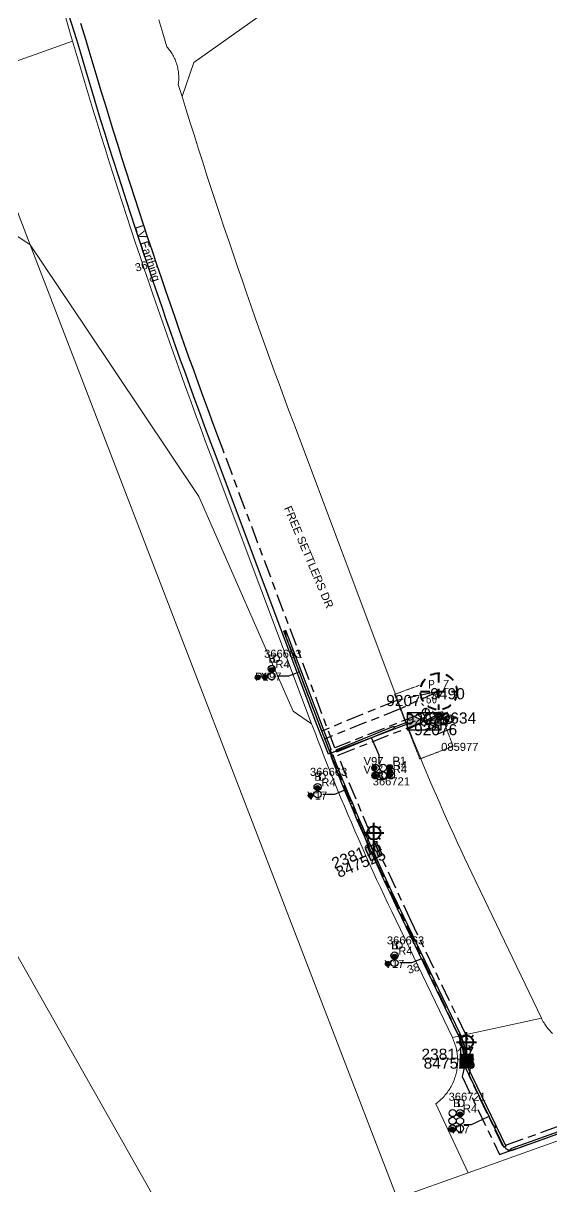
# Model space of a CAD drawing. Header units: metres. Extents: x 308616 to 310825, y 6264327 to 6267194.
# Drawn here: x 309333.1 to 309452, y 6266793.8 to 6267055.5 of the extents above; entities that cross this region are included whole.
import ezdxf
from ezdxf.enums import TextEntityAlignment as Align

# ---------------------------------------------------------------- set-up
doc = ezdxf.new("R2010")
doc.units = ezdxf.units.M
for name, pattern in [('Cable Exist UG', [8.2, 4, -1.2, 1.8, -1.2]), ('Dash', [5, 3, -2]), ('HIDDEN', [0.375, 0.25, -0.125]), ('HIDDEN2', [0.1875, 0.125, -0.0625])]:
    doc.linetypes.add(name, pattern=pattern)
doc.layers.get('0').update_dxf_attribs({"color": 6})
for name, color, linetype in [('_User Miscellaneous9', 7, 'Continuous'), ('Equip_HV_EXT', 7, 'Continuous'), ('Equip_LV_EXT', 7, 'Continuous'), ('Equip_SL_EXT', 7, 'Continuous'), ('Equip_SP_SL_EXT', 7, 'Continuous'), ('Mains_HV_EXT', 7, 'Continuous'), ('Mains_SL_EXT', 7, 'Continuous'), ('Services_SP_EXT', 7, 'Continuous'), ('Sub_SP_EXT', 7, 'Continuous'), ('SupportsUG_SP_LV_SL_EXT', 7, 'Continuous'), ('Trench_SP_EXT', 7, 'Continuous')]:
    doc.layers.add(name, color=color, linetype=linetype)
for name, color, linetype, lineweight in [('Cadastre Land Parcels_SP_EXT', 7, 'Continuous', 5), ('Cadastre Other Property_SP_EXT', 7, 'HIDDEN', 5), ('Cadastre Roads_SP_EXT', 7, 'Continuous', 5)]:
    doc.layers.add(name, color=color, linetype=linetype, lineweight=lineweight)
doc.styles.add('COLUMN_LABEL', font='arial.ttf')
doc.styles.add('iecARIAL', font='arial.ttf', dxfattribs={"height": 2})
doc.styles.add('IESYMBOL1', font='isocp.shx')
doc.styles.add('POLE_LABEL', font='arial.ttf')
doc.styles.add('SLCP_LABEL', font='arial.ttf', dxfattribs={"height": 3.5})
doc.styles.get("Standard").update_dxf_attribs({"font": 'arial.ttf'})
doc.styles.add('SWITCH_LABEL', font='arial.ttf', dxfattribs={"height": 2.5})
doc.linetypes.add('Cable E UG', pattern='A,6,-0.5,["E",Standard,S=1.7,R=0,X=0.5,Y=-1],-2.9', length=9.4)

# ---------------------------------------------------------------- blocks, each defined once
blk = doc.blocks.new('SUB_PADMOUNT_EXT')
for points in [[(0, 0), (-3.84, 1.92), (-3.84, -1.92)], [(0, 0), (3.84, 1.92), (3.84, -1.92)]]:
    blk.add_hatch(color=256).paths.add_polyline_path(points)
for p, q in [((3.84, 1.92), (-3.84, -1.92)), ((-3.84, 1.92), (3.84, -1.92))]:
    blk.add_line(p, q)
blk.add_lwpolyline([(-3.84, -1.92), (3.84, -1.92), (3.84, 1.92), (-3.84, 1.92)], close=True)
for tag, height, flags, p in [('ASSET_NUM', 2.5, 8, (2, 2)), ('STREET_CODE', 0.2, 9, (1.5, 0)), ('CONSTRUCTED_VOLTAGE', 0.2, 9, (1.5, -0.2)), ('OPERATING_VOLTAGE', 0.2, 9, (1.5, -0.6)), ('ORIENTATION', 0.2, 9, (1.5, -0.8)), ('OWNED_BY', 0.2, 9, (1.5, -1)), ('OPERATED_BY', 0.2, 9, (1.5, -1.2)), ('SECONDARY_VOLTAGE', 0.2, 9, (1.5, -1.6)), ('STATE', 0.2, 9, (1.5, -1.8)), ('SUBSTATION_TYPE', 0.2, 9, (1.5, -2.2)), ('NO_PHASES', 0.2, 9, (1.5, -0.4)), ('MAINTAINED_BY', 0.2, 9, (1.5, -1.4)), ('PARENT', 0.2, 9, (1.5, -2)), ('USAGE', 0.2, 9, (1.5, -2.4)), ('LEGEND', 0.2, 9, (1.5, -2.6)), ('STREETNAME', 0.2, 9, (1.5, -3)), ('SUBURB', 0.2, 9, (1.5, -3.2)), ('Z', 0.2, 1, (1.5, -3.6)), ('LOCATION', 0.2, 9, (1.5, -2.8)), ('NOTES', 0.2, 9, (1.5, -3.4))]:
    blk.add_attdef(tag, text='', height=height, dxfattribs=dict(flags=flags)).set_placement(p, align=Align.MIDDLE_LEFT)
blk = doc.blocks.new('COLUMN_EXT')
blk.add_hatch(color=256).paths.add_polyline_path([(-1.49, 1.48), (-1.49, -1.49), (1.48, -1.49), (1.48, 1.48)])
blk.add_lwpolyline([(-1.49, -1.49), (1.48, -1.49), (1.48, 1.48), (-1.49, 1.48)], close=True)
for tag, height, style, flags, p in [('ASSET_NUM', 2.5, 'COLUMN_LABEL', 8, (2, 2)), ('STRUCTURE_PLANT_NUMBER', 0.2, 'POLE_LABEL', 9, (1.81, 0.03)), ('STREET_CODE', 0.2, 'COLUMN_LABEL', 9, (1.81, -0.2))]:
    blk.add_attdef(tag, text='', height=height, dxfattribs=dict(style=style, flags=flags)).set_placement(p, align=Align.MIDDLE_LEFT)
at = {"flags": 1}
blk.add_attdef('Z', (1.81, -2.35), '', height=0.2, dxfattribs=at)
at = {"flags": 9}
for tag, p in [('COLUMN_TYPE', (1.81, -0.4)), ('OWNED_BY', (1.81, -0.6)), ('STATE', (1.81, -0.8)), ('USAGE', (1.81, -1)), ('STREETNAME', (1.81, -1.6)), ('SUBURB', (1.81, -1.8)), ('LEGEND', (1.81, -1.2)), ('LOCATION', (1.81, -1.4)), ('NOTES', (1.81, -2))]:
    blk.add_attdef(tag, text='', height=0.2, dxfattribs=at).set_placement(p, align=Align.MIDDLE_LEFT)
blk = doc.blocks.new('DUCT_EXT')
blk.add_circle((0, 0.8), 0.8)
at = {"flags": 1}
blk.add_attdef('Z', (0, 0), '', height=0.2, dxfattribs=at)
at = {"flags": 9}
for tag, p in [('DUCT_CODE', (0, 0)), ('XSECT_TYPE', (0, -0.2)), ('STATE', (0, -0.6)), ('FB_REFERENCE', (0, -0.4)), ('NOTES', (0, -0.8))]:
    blk.add_attdef(tag, text='', height=0.2, dxfattribs=at).set_placement(p, align=Align.MIDDLE_LEFT)
blk = doc.blocks.new('SL_LANTERN_EXT')
at = {"lineweight": 40}
for p, q in [((-1.46, 5.68), (-1.06, 5.28)), ((0, 1.97), (0, 6.47)), ((1.46, 5.68), (1.06, 5.28)), ((-2.25, 4.22), (2.25, 4.22)), ((-1.46, 2.76), (-1.06, 3.16)), ((0, 0), (0, 2.72)), ((1.46, 2.76), (1.06, 3.16))]:
    blk.add_line(p, q, dxfattribs=at)
blk.add_circle((0, 4.22), 1.5, dxfattribs=at)
at = {"style": 'iecARIAL', "flags": 8}
blk.add_attdef('ASSET_NUM', (1.5, 1.5), '', height=2.5, dxfattribs=at)
for tag, p, height, flags in [('OPERATING_VOLTAGE', (0.98, -1.65), 0.2, 9), ('ORIENTATION', (0.98, -1.85), 0.2, 9), ('OWNED_BY', (0.98, -2.05), 0.2, 9), ('STATE', (0.98, -2.25), 0.2, 9), ('CONSTRUCTED_VOLTAGE', (0.98, -0.65), 0.2, 9), ('CONTROL_TYPE', (0.98, -0.85), 0.2, 9), ('LANTERN_PURPOSE', (0.98, -1.05), 0.2, 9), ('LANTERN_TYPE', (0.98, -1.25), 0.2, 9), ('NO_PHASES', (0.98, -1.45), 0.2, 9), ('USAGE', (0.98, -2.45), 0.2, 9), ('CEXIST', (0.98, -2.65), 0.2, 9), ('LNUMBER', (2.18, -3.25), 2.5, 8), ('CNEW', (0.98, -2.85), 0.2, 9), ('CNUMBER', (0.98, -3.05), 0.2, 9), ('CREMOVE', (0.98, -3.25), 0.2, 9), ('CREPLACE', (0.98, -3.45), 0.2, 9), ('LKINGHEIGHT', (0.98, -3.65), 0.2, 9), ('LBRACKET', (0.98, -3.85), 0.2, 9), ('LBRACKETVOCAB', (0.98, -4.05), 0.2, 9), ('LCATEGORY', (0.98, -4.25), 0.2, 9), ('LCHARGE1', (0.98, -4.45), 0.2, 9), ('LCHARGE1PERCENT', (0.98, -4.65), 0.2, 9), ('LCHARGE2', (0.98, -4.85), 0.2, 9), ('LCHARGE2PERCENT', (0.98, -5.05), 0.2, 9), ('LCHARGE3', (0.98, -5.25), 0.2, 9), ('LCHARGE3PERCENT', (0.98, -5.45), 0.2, 9), ('LEXIST', (0.98, -5.65), 0.2, 9), ('LLAMP', (0.98, -5.85), 0.2, 9), ('LLAMPVOCAB', (0.98, -6.05), 0.2, 9), ('LMAST', (0.98, -6.25), 0.2, 9), ('LMASTVOCAB', (0.98, -6.45), 0.2, 9), ('LNEW', (0.98, -6.65), 0.2, 9), ('LANTNUMBER', (0.98, -6.85), 0.2, 9), ('LOUTREACH', (0.98, -7.25), 0.2, 9), ('LOUTREACHVOCAB', (0.98, -7.45), 0.2, 9), ('LRATECODE', (0.98, -7.65), 0.2, 9), ('LREMOVE', (0.98, -7.85), 0.2, 9), ('LREPLACE', (0.98, -8.05), 0.2, 9), ('STREETNAME', (0.98, -9.25), 0.2, 9), ('SUBURB', (0.98, -9.45), 0.2, 1), ('LTYPE', (0.98, -8.25), 0.2, 9), ('LTYPEVOCAB', (0.98, -8.45), 0.2, 9), ('LEGEND', (0.98, -8.65), 0.2, 9), ('LOCATION', (0.98, -8.85), 0.2, 9), ('NOTES', (0.98, -9.05), 0.2, 9)]:
    blk.add_attdef(tag, p, '', height=height, dxfattribs=dict(flags=flags))
blk = doc.blocks.new('CCP_EXT')
at = {"flags": 9}
blk.add_attdef('NOTES', text='', height=0.2, dxfattribs=at).set_placement((0, -2), align=Align.MIDDLE_LEFT)
blk.add_wipeout([(0, 0.57), (0.57, 0), (0, -0.57), (-0.57, 0)])
blk.add_lwpolyline([(-0.57, 0), (0, 0.57), (0.57, 0), (0, -0.57), (-0.57, 0)])
at = {"flags": 1}
blk.add_attdef('Z', (0, 0), '', height=0.2, dxfattribs=at)
at = {"flags": 9}
for tag, p in [('CCP_TYPE', (0, 0)), ('CONSTRUCTED_VOLTAGE', (0, -0.2)), ('OPERATING_VOLTAGE', (0, -0.6)), ('ORIENTATION', (0, -0.8)), ('OWNED_BY', (0, -1)), ('STATE', (0, -1.8)), ('NO_PHASES', (0, -0.4)), ('USAGE', (0, -1.2)), ('LEGEND', (0, -1.4)), ('LIFE_SUPPORT', (0, -1.6))]:
    blk.add_attdef(tag, text='', height=0.2, dxfattribs=at).set_placement(p, align=Align.MIDDLE_LEFT)
blk = doc.blocks.new('LV_UG_DFUSE_CLOSED_EXT')
for points in [[(1, 0), (0, 0)], [(5.04, 0.73), (2.16, -0.72)], [(5.05, -0.71), (2.16, 0.72)], [(6.2, 0.01), (7.2, 0.01)]]:
    blk.add_lwpolyline(points)
for centre in [(1.8, 0), (5.4, 0.01)]:
    blk.add_circle(centre, 0.8)
at = {"flags": 9}
for tag, p in [('ACTUAL_STATUS', (0, 0)), ('CONSTRUCTED_VOLTAGE', (0, -0.2)), ('OPERATING_VOLTAGE', (0, -0.6)), ('ORIENTATION', (0, -0.8)), ('STATE', (0, -1)), ('SWITCH_TYPE', (0, -1.2)), ('NO_PHASES', (0, -0.4)), ('USAGE', (0, -1.4)), ('NOTES', (0, -1.6))]:
    blk.add_attdef(tag, text='', height=0.2, dxfattribs=at).set_placement(p, align=Align.MIDDLE_LEFT)
at = {"flags": 1}
blk.add_attdef('Z', (0, 0), '', height=0.2, dxfattribs=at)
blk = doc.blocks.new('SWG_HOLEC_SU_EXT')
blk.add_line((1.8, -2), (5.8, -2))
for points in [[(1, 0), (0, 0)], [(6.6, 0), (7.6, 0)]]:
    blk.add_lwpolyline(points)
for points in [[(1.8, -0.8, 1), (1.8, 0.8, 1)], [(5.8, -0.8, 1), (5.8, 0.8, 1)]]:
    blk.add_lwpolyline(points, format="xyb", close=True)
at = {"style": 'SWITCH_LABEL', "flags": 8}
blk.add_attdef('ASSET_NUM', text='', height=2.5, rotation=179.9544, dxfattribs=at).set_placement((-2.4, 0), align=Align.MIDDLE_LEFT)
at = {"flags": 1}
blk.add_attdef('Z', (0, 0), '', height=0.2, dxfattribs=at)
at = {"flags": 9}
for tag, p in [('ACTUAL_STATUS', (0, -0.4)), ('CONSTRUCTED_VOLTAGE', (0, -0.6)), ('OPERATING_VOLTAGE', (0, -1)), ('ORIENTATION', (0, -1.2)), ('OWNED_BY', (0, -1.4)), ('STATE', (0, -1.8)), ('SWITCH_TYPE', (0, -2)), ('STREETNAME', (0, -2.6)), ('NO_PHASES', (0, -0.8)), ('PARENT', (0, -1.6)), ('USAGE', (0, -2.2)), ('LOCATION', (0, -2.4)), ('SUBURB', (0, -2.8)), ('NOTES', (0, -3))]:
    blk.add_attdef(tag, text='', height=0.2, dxfattribs=at).set_placement(p, align=Align.MIDDLE_LEFT)
at = {"style": 'SWITCH_LABEL', "flags": 9}
blk.add_attdef('STREET_CODE', text='', height=0.2, dxfattribs=at).set_placement((0, -0.2), align=Align.MIDDLE_LEFT)
blk = doc.blocks.new('CABLE_LARGE_EXT')
h = blk.add_hatch(color=256)
edge = h.paths.add_edge_path()
edge.add_arc((0, 0.55), 0.55, 0, 360)
blk.add_circle((0, 0.55), 0.55)
at = {"flags": 1}
blk.add_attdef('Z', (0, 0), '', height=0.2, dxfattribs=at)
at = {"flags": 9}
for tag, p in [('COND_CODE', (0, 0)), ('STATE', (0, -0.4)), ('XSECT_SIZE', (0, -0.6)), ('FB_REFERENCE', (0, -0.2)), ('NOTES', (0, -0.8))]:
    blk.add_attdef(tag, text='', height=0.2, dxfattribs=at).set_placement(p, align=Align.MIDDLE_LEFT)
blk = doc.blocks.new('SLCP_ZELL_EXT')
blk.add_wipeout([(-0.14, 4.54), (-0.43, 4.52), (-0.71, 4.49), (-0.99, 4.43), (-1.27, 4.36), (-1.54, 4.27), (-1.8, 4.17), (-2.06, 4.05), (-2.31, 3.91), (-2.55, 3.76), (-2.78, 3.59), (-3, 3.41), (-3.21, 3.21), (-3.41, 3), (-3.59, 2.78), (-3.76, 2.55), (-3.91, 2.31), (-4.05, 2.06), (-4.17, 1.8), (-4.27, 1.54), (-4.36, 1.27), (-4.43, 0.99), (-4.49, 0.71), (-4.52, 0.43), (-4.54, 0.14), (-4.54, -0.14), (-4.52, -0.43), (-4.49, -0.71), (-4.43, -0.99), (-4.36, -1.27), (-4.27, -1.54), (-4.17, -1.8), (-4.05, -2.06), (-3.91, -2.31), (-3.76, -2.55), (-3.59, -2.78), (-3.41, -3), (-3.21, -3.21), (-3, -3.41), (-2.78, -3.59), (-2.55, -3.76), (-2.31, -3.91), (-2.06, -4.05), (-1.8, -4.17), (-1.54, -4.27), (-1.27, -4.36), (-0.99, -4.43), (-0.71, -4.49), (-0.43, -4.52), (-0.14, -4.54), (0.14, -4.54), (0.43, -4.52), (0.71, -4.49), (0.99, -4.43), (1.27, -4.36), (1.54, -4.27), (1.8, -4.17), (2.06, -4.05), (2.31, -3.91), (2.55, -3.76), (2.78, -3.59), (3, -3.41), (3.21, -3.21), (3.41, -3), (3.59, -2.78), (3.76, -2.55), (3.91, -2.31), (4.05, -2.06), (4.17, -1.8), (4.27, -1.54), (4.36, -1.27), (4.43, -0.99), (4.49, -0.71), (4.52, -0.43), (4.54, -0.14), (4.54, 0.14), (4.52, 0.43), (4.49, 0.71), (4.43, 0.99), (4.36, 1.27), (4.27, 1.54), (4.17, 1.8), (4.05, 2.06), (3.91, 2.31), (3.76, 2.55), (3.59, 2.78), (3.41, 3), (3.21, 3.21), (3, 3.41), (2.78, 3.59), (2.55, 3.76), (2.31, 3.91), (2.06, 4.05), (1.8, 4.17), (1.54, 4.27), (1.27, 4.36), (0.99, 4.43), (0.71, 4.49), (0.43, 4.52), (0.14, 4.54)])
at = {"linetype": 'Dash', "lineweight": 40, "ltscale": 0.7}
for p, q in [((0, 4.11), (0, -4.11)), ((-4.11, 0), (4.11, 0))]:
    blk.add_line(p, q, dxfattribs=at)
blk.add_circle((0, 0), 4.11, dxfattribs=at)
at = {"lineweight": 40, "style": 'IESYMBOL1'}
for s, p in [('P', (-1.6, 0)), ('Z', (1.7, 0)), ('60', (-1.61, -3.31))]:
    blk.add_text(s, height=2, dxfattribs=at).set_placement(p, align=Align.BOTTOM_CENTER)
at = {"style": 'SLCP_LABEL'}
for tag, height, flags, p in [('ASSET_NUM', 2.5, 8, (2, 2)), ('STREET_CODE', 0.2, 9, (0, -0.2))]:
    blk.add_attdef(tag, text='', height=height, dxfattribs=dict(at, flags=flags)).set_placement(p, align=Align.MIDDLE_LEFT)
at = {"flags": 1}
blk.add_attdef('Z', (0, 0), '', height=0.2, dxfattribs=at)
at = {"flags": 9}
for tag, p in [('CONSTRUCTED_VOLTAGE', (0, -0.4)), ('CONTROL_TYPE', (0, -0.6)), ('OPERATING_VOLTAGE', (0, -1)), ('ORIENTATION', (0, -1.2)), ('OWNED_BY', (0, -1.4)), ('STATE', (0, -2)), ('NO_PHASES', (0, -0.8)), ('USAGE', (0, -1.6)), ('LOCATION', (0, -1.8)), ('NOTES', (0, -2.2))]:
    blk.add_attdef(tag, text='', height=0.2, dxfattribs=at).set_placement(p, align=Align.MIDDLE_LEFT)

msp = doc.modelspace()

# ---------------------------------------------------------------- linework, layer by layer
at = {"layer": '_User Miscellaneous9'}
for p, q in [((309391.71, 6266918.75), (309391.94, 6266918.83)), ((309401.91, 6266891.97), (309391.71, 6266918.75)), ((309392.16, 6266918.92), (309391.94, 6266918.83)), ((309402.36, 6266892.14), (309392.16, 6266918.92)), ((309403.48, 6266892.06), (309416.47, 6266897.42)), ((309403.67, 6266891.62), (309416.65, 6266896.97)), ((309416.47, 6266897.42), (309416.56, 6266897.19)), ((309416.65, 6266896.97), (309416.56, 6266897.19)), ((309401.91, 6266891.97), (309402.14, 6266892.06)), ((309402.36, 6266892.14), (309402.14, 6266892.06)), ((309403.48, 6266892.06), (309403.58, 6266891.84)), ((309403.67, 6266891.62), (309403.58, 6266891.84)), ((309402.36, 6266890.66), (309402.58, 6266890.75)), ((309402.94, 6266889.18), (309402.36, 6266890.66)), ((309402.81, 6266890.84), (309402.58, 6266890.75)), ((309403.39, 6266889.35), (309402.81, 6266890.84)), ((309402.94, 6266889.18), (309403.16, 6266889.26)), ((309403.68, 6266887.33), (309402.94, 6266889.18)), ((309403.39, 6266889.35), (309403.16, 6266889.26)), ((309404.13, 6266887.5), (309403.39, 6266889.35)), ((309403.68, 6266887.33), (309403.9, 6266887.42)), ((309404.43, 6266885.48), (309403.68, 6266887.33)), ((309404.13, 6266887.5), (309403.9, 6266887.42)), ((309404.87, 6266885.66), (309404.13, 6266887.5)), ((309404.43, 6266885.48), (309404.65, 6266885.57)), ((309405.18, 6266883.63), (309404.43, 6266885.48)), ((309404.87, 6266885.66), (309404.65, 6266885.57)), ((309405.63, 6266883.82), (309404.87, 6266885.66)), ((309405.18, 6266883.63), (309405.4, 6266883.72)), ((309405.94, 6266881.79), (309405.18, 6266883.63)), ((309405.63, 6266883.82), (309405.4, 6266883.72)), ((309406.39, 6266881.98), (309405.63, 6266883.82)), ((309405.94, 6266881.79), (309406.17, 6266881.88)), ((309406.71, 6266879.95), (309405.94, 6266881.79)), ((309406.39, 6266881.98), (309406.17, 6266881.88)), ((309407.16, 6266880.14), (309406.39, 6266881.98)), ((309406.71, 6266879.95), (309406.93, 6266880.05)), ((309407.49, 6266878.12), (309406.71, 6266879.95)), ((309407.16, 6266880.14), (309406.93, 6266880.05)), ((309407.93, 6266878.31), (309407.16, 6266880.14)), ((309407.49, 6266878.12), (309407.71, 6266878.21)), ((309408.27, 6266876.28), (309407.49, 6266878.12)), ((309407.93, 6266878.31), (309407.71, 6266878.21)), ((309408.71, 6266876.47), (309407.93, 6266878.31)), ((309408.27, 6266876.28), (309408.49, 6266876.38)), ((309409.06, 6266874.46), (309408.27, 6266876.28)), ((309408.71, 6266876.47), (309408.49, 6266876.38)), ((309409.5, 6266874.65), (309408.71, 6266876.47)), ((309409.06, 6266874.46), (309409.28, 6266874.55)), ((309409.86, 6266872.63), (309409.06, 6266874.46)), ((309409.5, 6266874.65), (309409.28, 6266874.55)), ((309410.3, 6266872.82), (309409.5, 6266874.65)), ((309409.86, 6266872.63), (309410.08, 6266872.73)), ((309410.3, 6266872.82), (309410.08, 6266872.73)), ((309411.1, 6266871), (309410.3, 6266872.82)), ((309410.66, 6266870.81), (309409.86, 6266872.63)), ((309410.66, 6266870.81), (309410.88, 6266870.9)), ((309411.47, 6266868.98), (309410.66, 6266870.81)), ((309411.1, 6266871), (309410.88, 6266870.9)), ((309411.91, 6266869.18), (309411.1, 6266871)), ((309411.47, 6266868.98), (309411.69, 6266869.08)), ((309411.52, 6266868.87), (309411.74, 6266868.97)), ((309412.29, 6266867.17), (309411.52, 6266868.87)), ((309411.91, 6266869.18), (309411.69, 6266869.08)), ((309411.96, 6266869.07), (309411.74, 6266868.97)), ((309412.73, 6266867.37), (309411.96, 6266869.07)), ((309412.29, 6266867.17), (309412.51, 6266867.27)), ((309413.11, 6266865.35), (309412.29, 6266867.17)), ((309412.73, 6266867.37), (309412.51, 6266867.27)), ((309413.55, 6266865.55), (309412.73, 6266867.37)), ((309413.11, 6266865.35), (309413.33, 6266865.45)), ((309413.95, 6266863.54), (309413.11, 6266865.35)), ((309413.55, 6266865.55), (309413.33, 6266865.45)), ((309414.38, 6266863.74), (309413.55, 6266865.55)), ((309413.95, 6266863.54), (309414.16, 6266863.64)), ((309414.79, 6266861.74), (309413.95, 6266863.54)), ((309414.38, 6266863.74), (309414.16, 6266863.64)), ((309415.22, 6266861.94), (309414.38, 6266863.74)), ((309414.79, 6266861.74), (309415, 6266861.84)), ((309415.63, 6266859.93), (309414.79, 6266861.74)), ((309415.22, 6266861.94), (309415, 6266861.84)), ((309416.07, 6266860.14), (309415.22, 6266861.94)), ((309415.63, 6266859.93), (309415.85, 6266860.03)), ((309416.48, 6266858.13), (309415.63, 6266859.93)), ((309416.07, 6266860.14), (309415.85, 6266860.03)), ((309416.92, 6266858.34), (309416.07, 6266860.14)), ((309416.48, 6266858.13), (309416.7, 6266858.23)), ((309417.34, 6266856.33), (309416.48, 6266858.13)), ((309416.92, 6266858.34), (309416.7, 6266858.23)), ((309417.78, 6266856.54), (309416.92, 6266858.34)), ((309417.34, 6266856.33), (309417.56, 6266856.43)), ((309430.97, 6266827.96), (309417.34, 6266856.33)), ((309417.78, 6266856.54), (309417.56, 6266856.43)), ((309431.41, 6266828.16), (309417.78, 6266856.54)), ((309430.97, 6266827.96), (309431.19, 6266828.06)), ((309431.12, 6266827.66), (309430.97, 6266827.96)), ((309431.12, 6266827.66), (309431.33, 6266827.75)), ((309431.26, 6266827.34), (309431.12, 6266827.66)), ((309431.41, 6266828.16), (309431.19, 6266828.06)), ((309431.26, 6266827.34), (309431.48, 6266827.43)), ((309431.38, 6266827.02), (309431.26, 6266827.34)), ((309431.55, 6266827.85), (309431.33, 6266827.75)), ((309431.38, 6266827.02), (309431.61, 6266827.11)), ((309431.51, 6266826.7), (309431.38, 6266827.02)), ((309431.55, 6266827.85), (309431.41, 6266828.16)), ((309431.7, 6266827.53), (309431.48, 6266827.43)), ((309431.51, 6266826.7), (309431.73, 6266826.78)), ((309431.62, 6266826.37), (309431.51, 6266826.7)), ((309431.7, 6266827.53), (309431.55, 6266827.85)), ((309431.83, 6266827.2), (309431.61, 6266827.11)), ((309431.62, 6266826.37), (309431.85, 6266826.45)), ((309431.73, 6266826.04), (309431.62, 6266826.37)), ((309431.83, 6266827.2), (309431.7, 6266827.53)), ((309431.96, 6266826.86), (309431.73, 6266826.78)), ((309431.73, 6266826.04), (309431.96, 6266826.11)), ((309431.82, 6266825.71), (309431.73, 6266826.04)), ((309431.82, 6266825.71), (309432.06, 6266825.78)), ((309431.91, 6266825.38), (309431.82, 6266825.71)), ((309431.96, 6266826.86), (309431.83, 6266827.2)), ((309432.08, 6266826.52), (309431.85, 6266826.45)), ((309432.08, 6266826.52), (309431.96, 6266826.86)), ((309432.19, 6266826.18), (309431.96, 6266826.11)), ((309432.29, 6266825.84), (309432.06, 6266825.78)), ((309432.19, 6266826.18), (309432.08, 6266826.52)), ((309432.29, 6266825.84), (309432.19, 6266826.18)), ((309432.38, 6266825.5), (309432.29, 6266825.84)), ((309431.91, 6266825.38), (309432.15, 6266825.44)), ((309431.99, 6266825.04), (309431.91, 6266825.38)), ((309431.99, 6266825.04), (309432.23, 6266825.1)), ((309432.06, 6266824.71), (309431.99, 6266825.04)), ((309432.06, 6266824.71), (309432.3, 6266824.75)), ((309432.13, 6266824.37), (309432.06, 6266824.71)), ((309432.13, 6266824.37), (309432.36, 6266824.41)), ((309432.18, 6266824.03), (309432.13, 6266824.37)), ((309432.38, 6266825.5), (309432.15, 6266825.44)), ((309432.18, 6266824.03), (309432.42, 6266824.06)), ((309432.23, 6266823.69), (309432.18, 6266824.03)), ((309432.46, 6266825.15), (309432.23, 6266825.1)), ((309432.23, 6266823.69), (309432.46, 6266823.71)), ((309432.26, 6266823.34), (309432.23, 6266823.69)), ((309432.26, 6266823.34), (309432.5, 6266823.36)), ((309432.29, 6266823), (309432.26, 6266823.34)), ((309432.29, 6266823), (309432.53, 6266823.01)), ((309432.31, 6266822.65), (309432.29, 6266823)), ((309432.54, 6266824.8), (309432.3, 6266824.75)), ((309432.6, 6266824.45), (309432.36, 6266824.41)), ((309432.46, 6266825.15), (309432.38, 6266825.5)), ((309432.66, 6266824.09), (309432.42, 6266824.06)), ((309432.54, 6266824.8), (309432.46, 6266825.15)), ((309432.7, 6266823.74), (309432.46, 6266823.71)), ((309432.74, 6266823.39), (309432.5, 6266823.36)), ((309432.77, 6266823.03), (309432.53, 6266823.01)), ((309432.6, 6266824.45), (309432.54, 6266824.8)), ((309432.66, 6266824.09), (309432.6, 6266824.45)), ((309432.7, 6266823.74), (309432.66, 6266824.09)), ((309432.74, 6266823.39), (309432.7, 6266823.74)), ((309432.77, 6266823.03), (309432.74, 6266823.39)), ((309432.79, 6266822.67), (309432.77, 6266823.03)), ((309432.31, 6266822.65), (309432.55, 6266822.66)), ((309432.32, 6266822.33), (309432.31, 6266822.65)), ((309432.32, 6266822.33), (309432.56, 6266822.33)), ((309432.79, 6266822.67), (309432.55, 6266822.66)), ((309432.8, 6266822.34), (309432.56, 6266822.33)), ((309432.64, 6266820.58), (309432.86, 6266820.68)), ((309432.64, 6266820.58), (309439.03, 6266807.35)), ((309432.8, 6266822.34), (309432.79, 6266822.67)), ((309433.08, 6266820.79), (309432.86, 6266820.68)), ((309433.08, 6266820.79), (309439.46, 6266807.55)), ((309466.07, 6266810.68), (309442.73, 6266802.35)), ((309466.23, 6266810.23), (309442.89, 6266801.89)), ((309439.03, 6266807.35), (309439.24, 6266807.45)), ((309439.03, 6266807.35), (309439.16, 6266807.06)), ((309439.46, 6266807.55), (309439.24, 6266807.45)), ((309439.46, 6266807.55), (309439.59, 6266807.27)), ((309439.16, 6266807.06), (309439.38, 6266807.17)), ((309439.16, 6266807.06), (309441.24, 6266802.69)), ((309439.59, 6266807.27), (309439.38, 6266807.17)), ((309439.59, 6266807.27), (309441.67, 6266802.9)), ((309441.24, 6266802.69), (309441.46, 6266802.8)), ((309441.67, 6266802.9), (309441.46, 6266802.8)), ((309442.73, 6266802.35), (309442.81, 6266802.12)), ((309442.89, 6266801.89), (309442.81, 6266802.12))]:
    msp.add_line(p, q, dxfattribs=at)
for points in [[(309390.19, 6266908.71), (309392.89, 6266908.71), (309395.02, 6266909.54)], [(309413.22, 6266888.91), (309413.22, 6266890.84), (309411.54, 6266894.66)], [(309400.52, 6266882.14), (309403.22, 6266882.14), (309405.35, 6266882.98)], [(309417.83, 6266844.23), (309420.53, 6266844.23), (309422.67, 6266845.06)], [(309432.22, 6266807.81), (309433.95, 6266807.81), (309437.79, 6266809.61)]]:
    msp.add_lwpolyline(points, dxfattribs=at)
at = {"layer": 'Cadastre Land Parcels_SP_EXT', "linetype": 'Continuous'}
for points in [[(309387.7, 6267058.13), (309371.45, 6267046.7), (309368.83, 6267039.04), (309369.75, 6267036.07), (309370.67, 6267033.11), (309371.6, 6267030.16), (309372.54, 6267027.2), (309373.49, 6267024.25), (309374.44, 6267021.3), (309375.4, 6267018.35), (309376.37, 6267015.4), (309377.34, 6267012.46), (309378.33, 6267009.52), (309379.32, 6267006.58), (309380.31, 6267003.64), (309381.31, 6267000.7), (309382.32, 6266997.77), (309383.34, 6266994.84), (309384.36, 6266991.91), (309385.39, 6266988.99), (309386.43, 6266986.07), (309387.48, 6266983.15), (309388.53, 6266980.23), (309389.59, 6266977.32), (309390.65, 6266974.4), (309391.72, 6266971.49), (309392.8, 6266968.59), (309393.89, 6266965.68), (309416.69, 6266904.98), (309417.37, 6266903.18), (309418.06, 6266901.38), (309418.75, 6266899.59), (309419.45, 6266897.8), (309420.16, 6266896.01), (309420.87, 6266894.23), (309421.59, 6266892.45), (309422.32, 6266890.67), (309423.05, 6266888.9), (309423.79, 6266887.12), (309424.54, 6266885.35), (309425.3, 6266883.58), (309426.06, 6266881.82), (309426.82, 6266880.06), (309427.6, 6266878.3), (309428.38, 6266876.55), (309429.17, 6266874.79), (309429.96, 6266873.04), (309430.77, 6266871.3), (309431.57, 6266869.56), (309432.39, 6266867.81), (309433.21, 6266866.08), (309434.04, 6266864.34), (309449.7, 6266831.73), (309449.83, 6266831.46), (309449.98, 6266831.18), (309450.13, 6266830.91), (309450.29, 6266830.65), (309450.45, 6266830.38), (309450.62, 6266830.13), (309450.8, 6266829.88), (309450.98, 6266829.63), (309451.17, 6266829.38), (309451.37, 6266829.15), (309451.57, 6266828.91), (309451.78, 6266828.69), (309452, 6266828.46), (309452.22, 6266828.25)], [(309320.26, 6267042.98), (309334.64, 6267005.66), (309347.23, 6266986.9), (309372.61, 6266949.08), (309393.82, 6266900.79), (309397.98, 6266897.95), (309375.17, 6266958.66), (309375.17, 6266958.66), (309374.06, 6266961.61), (309372.96, 6266964.58), (309371.87, 6266967.54), (309370.78, 6266970.5), (309369.71, 6266973.47), (309368.63, 6266976.44), (309367.57, 6266979.42), (309366.51, 6266982.39), (309365.46, 6266985.37), (309364.42, 6266988.35), (309363.38, 6266991.34), (309362.35, 6266994.32), (309361.33, 6266997.31), (309360.31, 6267000.3), (309359.31, 6267003.3), (309358.31, 6267006.29), (309357.31, 6267009.29), (309356.33, 6267012.29), (309355.35, 6267015.29), (309354.38, 6267018.3), (309353.41, 6267021.31), (309352.45, 6267024.32), (309351.5, 6267027.33), (309350.56, 6267030.34), (309349.63, 6267033.36), (309348.7, 6267036.38), (309347.78, 6267039.4), (309346.86, 6267042.42), (309345.95, 6267045.45), (309345.05, 6267048.48), (309344.16, 6267051.51), (309324.97, 6267044.66)]]:
    msp.add_lwpolyline(points, dxfattribs=at)
for points in [[(309384.09, 6266779.07), (309417.26, 6266791.21), (309334.64, 6267005.66), (309318.45, 6267016.5), (309309.3, 6267026.69), (309303.06, 6267036.77), (309237.07, 6267013.01), (309372.02, 6266774.66), (309384.09, 6266779.07)], [(309306.64, 6266750.75), (309372.02, 6266774.66), (309227.02, 6267030.77), (309161.33, 6267007.33), (309169.26, 6266993.32), (309290.17, 6266779.77), (309306.64, 6266750.75)], [(309433.24, 6266796.91), (309425.98, 6266812.48), (309426.23, 6266812.67), (309426.47, 6266812.86), (309426.7, 6266813.06), (309426.93, 6266813.26), (309427.16, 6266813.47), (309427.38, 6266813.68), (309427.59, 6266813.9), (309427.8, 6266814.13), (309428, 6266814.36), (309428.2, 6266814.6), (309428.39, 6266814.84), (309428.57, 6266815.09), (309428.75, 6266815.34), (309428.92, 6266815.59), (309429.09, 6266815.85), (309429.25, 6266816.12), (309429.4, 6266816.38), (309429.54, 6266816.65), (309429.68, 6266816.93), (309429.81, 6266817.21), (309429.93, 6266817.49), (309430.05, 6266817.78), (309430.15, 6266818.06), (309430.25, 6266818.35), (309430.35, 6266818.65), (309430.43, 6266818.94), (309430.51, 6266819.24), (309430.58, 6266819.54), (309430.64, 6266819.84), (309430.7, 6266820.14), (309430.74, 6266820.45), (309430.78, 6266820.75), (309430.81, 6266821.06), (309430.84, 6266821.36), (309430.85, 6266821.67), (309430.86, 6266821.98), (309430.86, 6266822.29), (309430.85, 6266822.59), (309430.83, 6266822.9), (309430.81, 6266823.21), (309430.78, 6266823.51), (309430.74, 6266823.82), (309430.69, 6266824.12), (309430.63, 6266824.42), (309430.57, 6266824.72), (309430.5, 6266825.02), (309430.42, 6266825.32), (309430.33, 6266825.61), (309430.24, 6266825.91), (309430.14, 6266826.2), (309430.03, 6266826.48), (309429.91, 6266826.77), (309429.79, 6266827.05), (309429.66, 6266827.33), (309416.03, 6266855.7), (309415.16, 6266857.5), (309414.31, 6266859.31), (309413.46, 6266861.12), (309412.62, 6266862.93), (309411.79, 6266864.75), (309410.96, 6266866.57), (309410.14, 6266868.39), (309409.33, 6266870.21), (309408.52, 6266872.04), (309407.72, 6266873.88), (309406.93, 6266875.71), (309406.14, 6266877.55), (309405.37, 6266879.39), (309404.6, 6266881.23), (309403.83, 6266883.08), (309403.08, 6266884.93), (309402.33, 6266886.78), (309401.58, 6266888.64), (309400.85, 6266890.49), (309400.12, 6266892.35), (309399.4, 6266894.22), (309398.69, 6266896.09), (309397.98, 6266897.95), (309393.82, 6266900.79), (309372.61, 6266949.08), (309347.23, 6266986.9), (309334.64, 6267005.66), (309417.26, 6266791.21), (309433.24, 6266796.91)], [(309510.13, 6266824.34), (309469.54, 6266809.86), (309433.24, 6266796.91), (309417.26, 6266791.21), (309501.59, 6266572.43), (309509.48, 6266575.46), (309550.03, 6266552.1), (309558.85, 6266535.12), (309613.64, 6266555.71), (309510.13, 6266824.34)]]:
    msp.add_lwpolyline(points, close=True, dxfattribs=at)
at = {"layer": 'Mains_HV_EXT', "linetype": 'Cable E UG'}
msp.add_lwpolyline([(309421.27, 6266898.53), (309401.82, 6266891.12), (309401.82, 6266891.12), (309398.92, 6266898.31), (309376.11, 6266959.01), (309375, 6266961.96), (309373.9, 6266964.92), (309372.81, 6266967.88), (309371.72, 6266970.85), (309370.65, 6266973.81), (309369.57, 6266976.78), (309368.51, 6266979.75), (309367.45, 6266982.73), (309366.4, 6266985.7), (309365.36, 6266988.68), (309364.33, 6266991.66), (309363.3, 6266994.65), (309362.28, 6266997.63), (309361.26, 6267000.62), (309360.25, 6267003.62), (309359.25, 6267006.61), (309358.26, 6267009.6), (309357.28, 6267012.6), (309356.3, 6267015.6), (309355.33, 6267018.61), (309354.36, 6267021.61), (309353.41, 6267024.62), (309352.46, 6267027.63), (309351.52, 6267030.64), (309350.58, 6267033.66), (309349.65, 6267036.67), (309348.73, 6267039.69), (309347.82, 6267042.71), (309346.91, 6267045.74), (309346.01, 6267048.76), (309345.12, 6267051.79), (309343.33, 6267057.44)], dxfattribs=at)
at = {"layer": 'Mains_SL_EXT', "linetype": 'Cable Exist UG'}
msp.add_lwpolyline([(309412, 6266869.17), (309412.32, 6266867.36), (309412.32, 6266867.36), (309431.32, 6266827.28), (309431.34, 6266827.23), (309431.34, 6266827.23, -0.059213), (309432.14, 6266824.12), (309432.14, 6266824.12), (309432.86, 6266822.1)], format="xyb", dxfattribs=at)
msp.add_lwpolyline([(309432.86, 6266822.1), (309432.23, 6266820.22), (309432.23, 6266820.22), (309432.18, 6266819.89), (309432.11, 6266819.55), (309432.04, 6266819.22), (309431.97, 6266818.88), (309431.88, 6266818.56), (309440.29, 6266801.02), (309440.29, 6266801.02), (309464.73, 6266809.74), (309466, 6266810.67)], dxfattribs=at)
at = {"layer": 'Trench_SP_EXT', "linetype": 'Cable Exist UG'}
for points in [[(309416.48, 6266897.16), (309419.68, 6266898.39)], [(309402.14, 6266892.06), (309402.4, 6266891.35)], [(309402.4, 6266891.35), (309402.7, 6266890.56)], [(309403.68, 6266891.86), (309402.41, 6266891.33)], [(309432.86, 6266820.68), (309432.82, 6266821.99)]]:
    msp.add_lwpolyline(points, dxfattribs=at)
msp.add_lwpolyline([(309441.44, 6266802.82, 0.393535), (309442.81, 6266802.12)], format="xyb", dxfattribs=at)

# ---------------------------------------------------------------- block references
at = {"layer": '_User Miscellaneous9'}
for name, p, rotation in [('DUCT_EXT', (309388.99, 6266907.83), 359.9641900629052), ('DUCT_EXT', (309389.01, 6266909.48), 0.1011178014980485), ('DUCT_EXT', (309411.56, 6266888.04), 269.8295777237095), ('CABLE_LARGE_EXT', (309411.56, 6266888.04), 270.0575354156248), ('DUCT_EXT', (309413.26, 6266888.03), 269.8295777237095), ('CABLE_LARGE_EXT', (309415.03, 6266888.21), 269.9999999999998), ('CABLE_LARGE_EXT', (309411.55, 6266886.32), 270.4516501709101), ('DUCT_EXT', (309411.55, 6266886.32), 269.8295777237095), ('DUCT_EXT', (309413.26, 6266886.32), 269.8295777237095), ('CABLE_LARGE_EXT', (309415.04, 6266887.22), 270.1658574010204), ('DUCT_EXT', (309415.01, 6266886.32), 269.8295777237095), ('CABLE_LARGE_EXT', (309415.01, 6266886.32), 269.8343004797422), ('DUCT_EXT', (309415.04, 6266887.22), 269.8295777237095), ('DUCT_EXT', (309399.33, 6266882.92), 0.1011178014980485), ('DUCT_EXT', (309399.32, 6266881.26), 359.9641900629052), ('DUCT_EXT', (309416.65, 6266845), 0.1011178014980485), ('DUCT_EXT', (309416.63, 6266843.35), 359.9641900629052), ('DUCT_EXT', (309429.72, 6266809.56), 359.2786734821532), ('DUCT_EXT', (309431.4, 6266809.55), 359.2786734821532), ('DUCT_EXT', (309429.65, 6266806.11), 359.2786734821532), ('DUCT_EXT', (309429.68, 6266807.81), 359.2786734821532), ('DUCT_EXT', (309431.37, 6266806.09), 359.2786734821532), ('DUCT_EXT', (309431.39, 6266807.79), 359.2786734821532)]:
    msp.add_blockref(name, p, dxfattribs=dict(at, rotation=rotation))
for p in [(309389.01, 6266909.48), (309385.85, 6266907.83), (309387.44, 6266907.87), (309399.33, 6266882.92), (309397.76, 6266881.24), (309415.13, 6266843.39), (309416.65, 6266845), (309431.4, 6266809.55), (309429.65, 6266806.11)]:
    msp.add_blockref('CABLE_LARGE_EXT', p, dxfattribs=at)
at = {"layer": 'Equip_SP_SL_EXT'}
ref = msp.add_blockref('SL_LANTERN_EXT', (309412, 6266869.17), dxfattribs=at)
ref.add_attrib('ASSET_NUM', '238116', dxfattribs={"layer": '0', "height": 2.5, "rotation": 21.4047, "style": 'iecARIAL'}).set_placement((309413.5, 6266870.67), align=Align.MIDDLE_RIGHT)
ref = msp.add_blockref('SL_LANTERN_EXT', (309432.86, 6266822.1), dxfattribs=at)
ref.add_attrib('ASSET_NUM', '238117', dxfattribs={"layer": '0', "height": 2.5, "style": 'iecARIAL'}).set_placement((309434.36, 6266823.6), align=Align.MIDDLE_RIGHT)
at = {"layer": 'Sub_SP_EXT'}
ref = msp.add_blockref('SUB_PADMOUNT_EXT', (309423.31, 6266898.48), dxfattribs=at)
ref.add_attrib('ASSET_NUM', '29634', dxfattribs={"layer": '0', "height": 2.5}).set_placement((309425.31, 6266899.23), align=Align.MIDDLE_LEFT)
at = {"layer": 'SupportsUG_SP_LV_SL_EXT'}
ref = msp.add_blockref('COLUMN_EXT', (309412, 6266869.17), dxfattribs=dict(at, rotation=295.7602393948392))
ref.add_attrib('ASSET_NUM', '847525', dxfattribs={"layer": '0', "height": 2.5, "rotation": 21.8842, "style": 'COLUMN_LABEL'}).set_placement((309414, 6266869.92), align=Align.TOP_RIGHT)
ref = msp.add_blockref('COLUMN_EXT', (309432.86, 6266822.1), dxfattribs=dict(at, rotation=179.046193667319))
ref.add_attrib('ASSET_NUM', '847526', dxfattribs={"layer": '0', "height": 2.5, "style": 'COLUMN_LABEL'}).set_placement((309434.86, 6266822.85), align=Align.TOP_RIGHT)

# ---------------------------------------------------------------- texts
at = {"layer": '_User Miscellaneous9'}
for s, p in [('366663', (309387.29, 6266912.79)), ('B', (309388.26, 6266911.7)), ('D', (309389.16, 6266911.7)), ('R4', (309389.84, 6266910.46)), ('P1', (309385.25, 6266907.63)), ('V97', (309386.72, 6266907.66)), ('V17', (309409.65, 6266886.74)), ('V97', (309409.69, 6266888.65)), ('P1', (309416.18, 6266888.74)), ('R4', (309416.25, 6266886.85)), ('R4', (309416.27, 6266887.73)), ('366663', (309397.62, 6266886.22)), ('B', (309398.59, 6266885.13)), ('D', (309399.48, 6266885.13)), ('366721', (309411.74, 6266884.08)), ('B', (309412.6, 6266885.31)), ('D', (309413.46, 6266885.31)), ('R4', (309400.17, 6266883.9)), ('V17', (309397.01, 6266880.88)), ('366663', (309414.93, 6266848.31)), ('B', (309415.91, 6266847.22)), ('D', (309416.8, 6266847.22)), ('R4', (309417.49, 6266845.98)), ('V17', (309414.38, 6266843.03)), ('366721', (309428.82, 6266813.14)), ('B', (309429.85, 6266811.71)), ('D', (309430.72, 6266811.7)), ('R4', (309432.03, 6266810.49)), ('V17', (309429.06, 6266805.83))]:
    msp.add_text(s, height=1.8, dxfattribs=at).set_placement(p)
at = {"layer": 'Cadastre Land Parcels_SP_EXT'}
for s, rotation, p in [('36', 15.8528, (309358.54, 6266999.61)), ('38', 16.8439, (309419.83, 6266841.68))]:
    msp.add_text(s, height=1.8, rotation=rotation, dxfattribs=at).set_placement(p)
at = {"layer": 'Cadastre Other Property_SP_EXT'}
msp.add_text('085977', height=1.8, dxfattribs=at).set_placement((309427.14, 6266891.85))
at = {"layer": 'Cadastre Roads_SP_EXT'}
msp.add_text('FREE SETTLERS DR', height=1.8, rotation=292.9062, dxfattribs=at).set_placement((309391.73, 6266946.47))
at = {"layer": 'Mains_HV_EXT'}
msp.add_text('LV Earthing', height=1.8, rotation=288.1983, dxfattribs=at).set_placement((309358.22, 6267009.73))

# ---------------------------------------------------------------- next in the draw order: block references
at = {"layer": 'Services_SP_EXT', "rotation": 186.9838803482496}
msp.add_blockref('CCP_EXT', (309428.49, 6266899.18), dxfattribs=at)

# ---------------------------------------------------------------- next in the draw order: block references
msp.add_blockref('CCP_EXT', (309428.49, 6266899.18), dxfattribs=at)

# ---------------------------------------------------------------- next in the draw order: linework, layer by layer
at = {"layer": 'Cadastre Other Property_SP_EXT', "linetype": 'HIDDEN2'}
msp.add_lwpolyline([(309416.65, 6266904.55), (309422.33, 6266890.02), (309429.84, 6266892.87), (309424.35, 6266907.36), (309416.65, 6266904.55)], close=True, dxfattribs=at)
at = {"layer": 'Cadastre Roads_SP_EXT', "linetype": 'Continuous'}
msp.add_lwpolyline([(309342.55, 6267057.24), (309343.36, 6267054.37), (309344.16, 6267051.51), (309345.05, 6267048.48), (309345.95, 6267045.45), (309346.86, 6267042.42), (309347.78, 6267039.4), (309348.7, 6267036.38), (309349.63, 6267033.36), (309350.56, 6267030.34), (309351.5, 6267027.33), (309352.45, 6267024.32), (309353.41, 6267021.31), (309354.38, 6267018.3), (309355.35, 6267015.29), (309356.33, 6267012.29), (309357.31, 6267009.29), (309358.31, 6267006.29), (309359.31, 6267003.3), (309360.31, 6267000.3), (309361.33, 6266997.31), (309362.35, 6266994.32), (309363.38, 6266991.34), (309364.42, 6266988.35), (309365.46, 6266985.37), (309366.51, 6266982.39), (309367.57, 6266979.42), (309368.63, 6266976.44), (309369.71, 6266973.47), (309370.78, 6266970.5), (309371.87, 6266967.54), (309372.96, 6266964.58), (309374.06, 6266961.61), (309375.17, 6266958.66), (309397.98, 6266897.95), (309398.69, 6266896.09), (309399.4, 6266894.22), (309400.12, 6266892.35), (309400.85, 6266890.49), (309401.58, 6266888.64), (309402.33, 6266886.78), (309403.08, 6266884.93), (309403.83, 6266883.08), (309404.6, 6266881.23), (309405.37, 6266879.39), (309406.14, 6266877.55), (309406.93, 6266875.71), (309407.72, 6266873.88), (309408.52, 6266872.04), (309409.33, 6266870.21), (309410.14, 6266868.39), (309410.96, 6266866.57), (309411.79, 6266864.75), (309412.62, 6266862.93), (309413.46, 6266861.12), (309414.31, 6266859.31), (309415.16, 6266857.5), (309416.03, 6266855.7), (309429.66, 6266827.33), (309449.7, 6266831.73), (309449.7, 6266831.73), (309434.04, 6266864.34), (309433.21, 6266866.08), (309432.39, 6266867.81), (309431.57, 6266869.56), (309430.77, 6266871.3), (309429.96, 6266873.04), (309429.17, 6266874.79), (309428.38, 6266876.55), (309427.6, 6266878.3), (309426.82, 6266880.06), (309426.06, 6266881.82), (309425.3, 6266883.58), (309424.54, 6266885.35), (309423.79, 6266887.12), (309423.05, 6266888.9), (309422.32, 6266890.67), (309421.59, 6266892.45), (309420.87, 6266894.23), (309420.16, 6266896.01), (309419.45, 6266897.8), (309418.75, 6266899.59), (309418.06, 6266901.38), (309417.37, 6266903.18), (309416.69, 6266904.98), (309393.89, 6266965.68), (309392.8, 6266968.59), (309391.72, 6266971.49), (309390.65, 6266974.4), (309389.59, 6266977.32), (309388.53, 6266980.23), (309387.48, 6266983.15), (309386.43, 6266986.07), (309385.39, 6266988.99), (309384.36, 6266991.91), (309383.34, 6266994.84), (309382.32, 6266997.77), (309381.31, 6267000.7), (309380.31, 6267003.64), (309379.32, 6267006.58), (309378.33, 6267009.52), (309377.34, 6267012.46), (309376.37, 6267015.4), (309375.4, 6267018.35), (309374.44, 6267021.3), (309373.49, 6267024.25), (309372.54, 6267027.2), (309371.6, 6267030.16), (309370.67, 6267033.11), (309369.75, 6267036.07), (309368.83, 6267039.04), (309367.99, 6267041.75), (309368.03, 6267042.03), (309368.05, 6267042.31), (309368.08, 6267042.6), (309368.09, 6267042.88), (309368.09, 6267043.17), (309368.09, 6267043.45), (309368.08, 6267043.73), (309368.06, 6267044.02), (309368.04, 6267044.3), (309368, 6267044.59), (309367.96, 6267044.87), (309367.91, 6267045.15), (309367.85, 6267045.43), (309367.79, 6267045.71), (309367.72, 6267045.98), (309367.64, 6267046.26), (309367.55, 6267046.53), (309367.46, 6267046.8), (309367.36, 6267047.06), (309367.25, 6267047.33), (309367.13, 6267047.59), (309367.01, 6267047.85), (309366.88, 6267048.1), (309366.75, 6267048.35), (309366.6, 6267048.6), (309366.45, 6267048.84), (309366.3, 6267049.08), (309366.13, 6267049.31), (309365.96, 6267049.54), (309365.79, 6267049.77), (309365.61, 6267049.99), (309365.42, 6267050.2), (309364.51, 6267053.25), (309363.61, 6267056.29)], dxfattribs=at)
at = {"layer": 'Services_SP_EXT'}
msp.add_lwpolyline([(309423.4, 6266898.5), (309428.58, 6266899.18)], dxfattribs=at)

# ---------------------------------------------------------------- next in the draw order: block references
at = {"layer": 'Equip_HV_EXT'}
ref = msp.add_blockref('SWG_HOLEC_SU_EXT', (309422.03, 6266899.92), dxfattribs=dict(at, rotation=21.53256635703135))
ref.add_attrib('ASSET_NUM', '92073', dxfattribs={"layer": '0', "height": 2.5, "style": 'SWITCH_LABEL'}).set_placement((309419.63, 6266901.17), align=Align.BOTTOM_CENTER)
ref = msp.add_blockref('SWG_HOLEC_SU_EXT', (309421.59, 6266897.77), dxfattribs=dict(at, rotation=21.55135268609278))
ref.add_attrib('ASSET_NUM', '92075', dxfattribs={"layer": '0', "height": 2.5, "style": 'SWITCH_LABEL'}).set_placement((309419.19, 6266899.02), align=Align.MIDDLE_LEFT)
ref = msp.add_blockref('SWG_HOLEC_SU_EXT', (309423.45, 6266896.61), dxfattribs=dict(at, rotation=22.00015499424864))
ref.add_attrib('ASSET_NUM', '92076', dxfattribs={"layer": '0', "height": 2.5, "style": 'SWITCH_LABEL'}).set_placement((309421.05, 6266897.86), align=Align.TOP_LEFT)
at = {"layer": 'Equip_LV_EXT'}
for p, rotation in [((309423.65, 6266899.18), 64.14445763389504), ((309423.79, 6266898.56), 5.8891350599854)]:
    msp.add_blockref('LV_UG_DFUSE_CLOSED_EXT', p, dxfattribs=dict(at, rotation=rotation))

# ---------------------------------------------------------------- next in the draw order: block references
at = {"layer": 'Equip_SL_EXT'}
ref = msp.add_blockref('SLCP_ZELL_EXT', (309426.58, 6266905.2), dxfattribs=at)
ref.add_attrib('ASSET_NUM', '9490', dxfattribs={"layer": '0', "height": 2.5, "style": 'SLCP_LABEL'}).set_placement((309428.58, 6266905.95), align=Align.TOP_CENTER)

# ---------------------------------------------------------------- next in the draw order: linework, layer by layer
at = {"layer": 'Mains_HV_EXT', "linetype": 'Cable Exist UG'}
msp.add_lwpolyline([(309423.31, 6266898.66), (309421.94, 6266899.92), (309403.19, 6266892.5), (309403.19, 6266892.5), (309377.98, 6266959.71), (309376.87, 6266962.66), (309375.78, 6266965.62), (309374.69, 6266968.57), (309373.6, 6266971.53), (309372.53, 6266974.49), (309371.46, 6266977.46), (309370.39, 6266980.43), (309369.34, 6266983.39), (309368.29, 6266986.37), (309367.25, 6266989.34), (309366.22, 6266992.32), (309365.19, 6266995.3), (309364.17, 6266998.28), (309363.16, 6267001.26), (309362.15, 6267004.25), (309361.15, 6267007.24), (309360.16, 6267010.23), (309359.18, 6267013.23), (309358.2, 6267016.22), (309357.23, 6267019.22), (309356.27, 6267022.22), (309355.31, 6267025.22), (309354.37, 6267028.23), (309353.42, 6267031.24), (309352.49, 6267034.25), (309351.57, 6267037.26), (309350.65, 6267040.27), (309349.73, 6267043.29), (309348.83, 6267046.31), (309347.93, 6267049.33), (309347.24, 6267051.67), (309344.47, 6267060.67)], dxfattribs=at)
msp.add_lwpolyline([(309541.58, 6266981.84), (309542.9, 6266980.6), (309549.21, 6266982.91), (309549.21, 6266982.91), (309561.78, 6266950.92), (309580.47, 6266902.47), (309590.68, 6266875.42), (309596.7, 6266858.42), (309522.79, 6266832.03), (309441.06, 6266802.9), (309433.47, 6266818.73), (309433.47, 6266818.73, 0.164539), (309432.6, 6266828.19), (309432.6, 6266828.19), (309420.41, 6266853.5), (309411.16, 6266873.44), (309405.95, 6266885.84), (309403.96, 6266890.91), (309423.31, 6266898.48)], format="xyb", dxfattribs=at)
at = {"layer": 'Mains_SL_EXT', "linetype": 'Cable Exist UG'}
for points in [[(309426.58, 6266905.2), (309417.14, 6266903.19), (309400.26, 6266896.28), (309400.26, 6266896.28), (309392.28, 6266917.45), (309392.12, 6266918.97)], [(309426.58, 6266905.2), (309417.92, 6266901.3), (309400.98, 6266894.55), (309400.98, 6266894.55), (309401.98, 6266891.72), (309410.94, 6266870.27)]]:
    msp.add_lwpolyline(points, dxfattribs=at)

doc.saveas('drawing.dxf')
